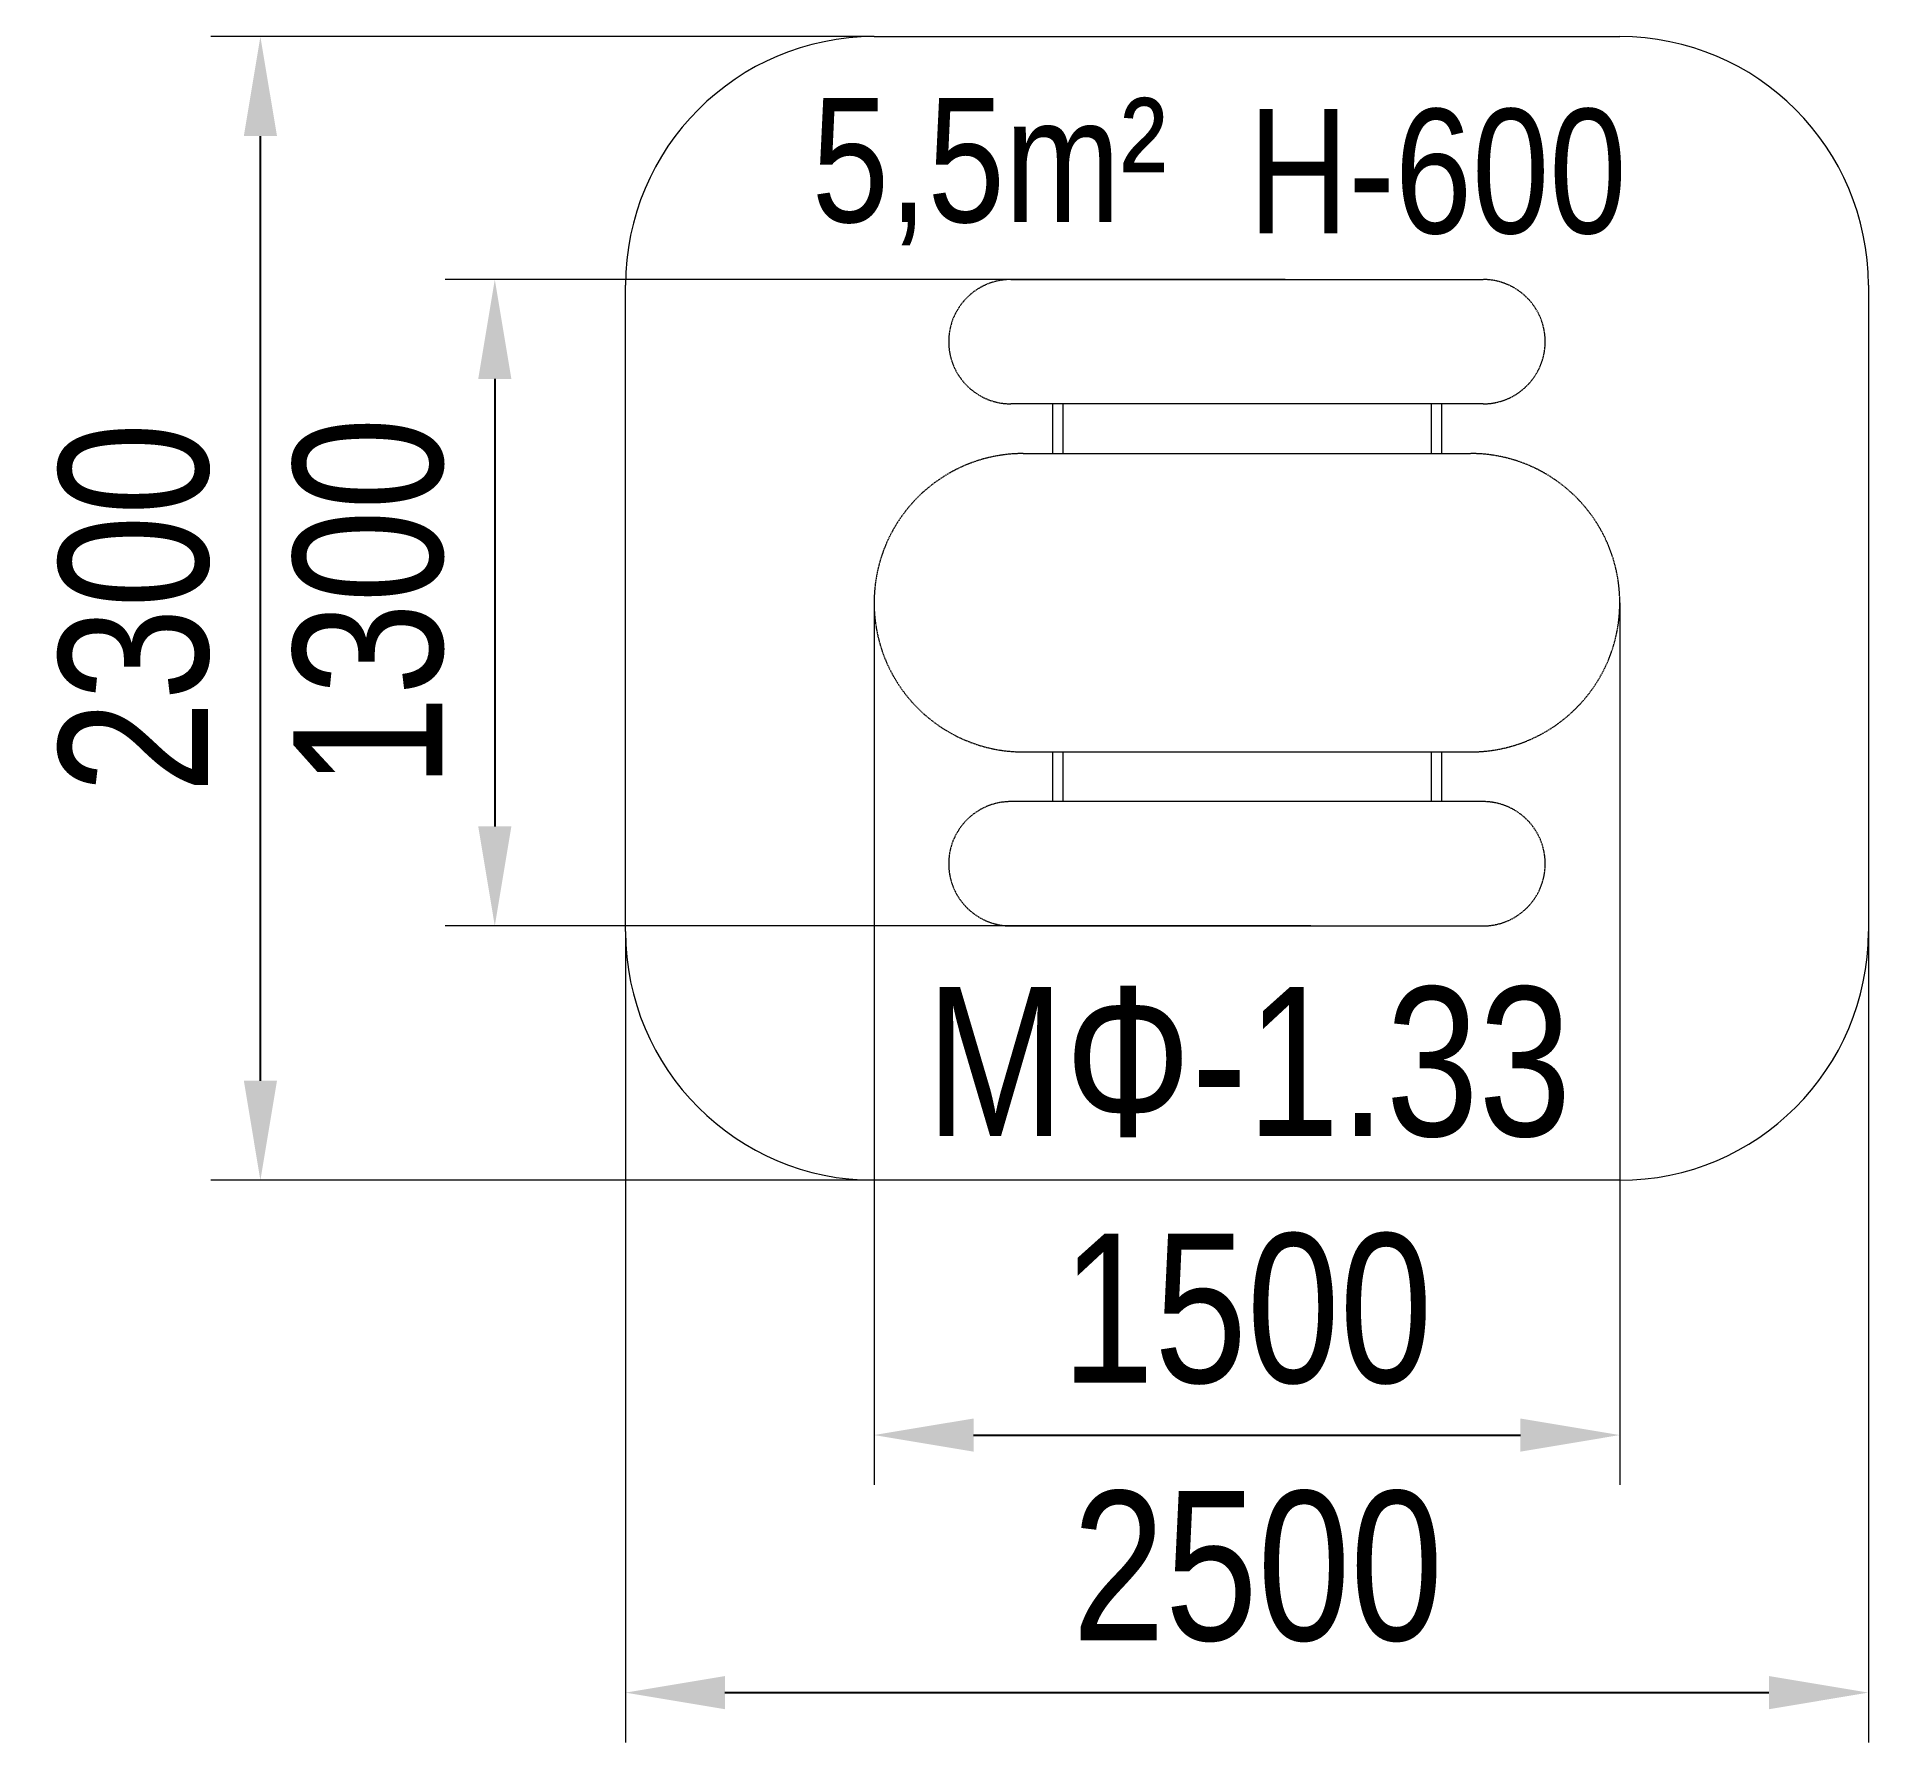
# Model space of a CAD drawing. Header units: millimetres. Extents: x -2611 to 1074, y -2278 to 1153.
import ezdxf

# ---------------------------------------------------------------- set-up
doc = ezdxf.new("R2010")
doc.units = ezdxf.units.MM
doc.linetypes.add('HIDDEN', pattern=[1.905, 1.27, -0.635])
for name, color, linetype in [('DIKOM_АРТИКУЛ', 7, 'Continuous'), ('DIKOM_ЗОНА', 90, 'Continuous'), ('DIKOM_ОБЪЕКТ', 7, 'Continuous'), ('DIKOM_РАЗМЕР_ЗОНА', 7, 'Continuous'), ('DIKOM_РАЗМЕР_ОБЪЕКТА', 7, 'Continuous')]:
    doc.layers.add(name, color=color, linetype=linetype)
doc.styles.add('style1', font='arialbd.ttf', dxfattribs={"width": 0.8})
doc.dimstyles.new('1-50', dxfattribs={"dimtxt": 300, "dimasz": 200, "dimexe": 100, "dimexo": 0, "dimgap": 100, "dimtad": 1, "dimtxsty": 'style1', "dimcen": 200, "dimclrd": 7, "dimclre": 7, "dimclrt": 7, "dimadec": 1, "dimazin": 2, "dimtfac": 1, "dimtmove": 0, "dimatfit": 2, "dimfxl": 0, "dimlwd": 25, "dimlwe": 18, "dimarcsym": 0})

# ---------------------------------------------------------------- blocks, each defined once
blk = doc.blocks.new('*D0')
at = {"layer": 'Defpoints', "color": 0, "linetype": 'Continuous', "transparency": 16777216}
for p in [(-926.3, 14.5), (573.7, 14.5), (573.7, -1659.5)]:
    blk.add_point(p, dxfattribs=at)
at = {"layer": 'DIKOM_РАЗМЕР_ОБЪЕКТА', "color": 7, "linetype": 'Continuous', "lineweight": 18, "transparency": 16777216}
for p, q in [((-926.3, 14.5), (-926.3, -1759.5)), ((573.7, 14.5), (573.7, -1759.5))]:
    blk.add_line(p, q, dxfattribs=at)
at = {"layer": 'DIKOM_РАЗМЕР_ОБЪЕКТА', "color": 7, "linetype": 'Continuous', "lineweight": 25, "transparency": 16777216}
blk.add_line((-726.3, -1659.5), (373.7, -1659.5), dxfattribs=at)
at = {"layer": 'DIKOM_РАЗМЕР_ОБЪЕКТА', "color": 7, "linetype": 'Continuous', "transparency": 16777216}
for points in [[(-726.3, -1626.2), (-726.3, -1692.9), (-926.3, -1659.5)], [(373.7, -1626.2), (373.7, -1692.9), (573.7, -1659.5)]]:
    blk.add_solid(points, dxfattribs=at)
at = {"layer": 'DIKOM_РАЗМЕР_ОБЪЕКТА', "color": 7, "linetype": 'Continuous', "lineweight": 40, "transparency": 16777216, "insert": (-176.3, -1406.4), "char_height": 300, "attachment_point": 5, "style": 'style1'}
blk.add_mtext('{\\fArial|b0|i0|c204|p34;1500}', dxfattribs=at)
blk = doc.blocks.new('*D1')
at = {"layer": 'Defpoints', "color": 0, "linetype": 'Continuous', "transparency": 16777216}
for p in [(-99.1, 664.5), (-1689.3, -635.5), (-48.1, -635.5)]:
    blk.add_point(p, dxfattribs=at)
at = {"layer": 'DIKOM_РАЗМЕР_ОБЪЕКТА', "color": 7, "linetype": 'Continuous', "lineweight": 18, "transparency": 16777216}
for p, q in [((-99.1, 664.5), (-1789.3, 664.5)), ((-48.1, -635.5), (-1789.3, -635.5))]:
    blk.add_line(p, q, dxfattribs=at)
at = {"layer": 'DIKOM_РАЗМЕР_ОБЪЕКТА', "color": 7, "linetype": 'Continuous', "lineweight": 25, "transparency": 16777216}
blk.add_line((-1689.3, 464.5), (-1689.3, -435.5), dxfattribs=at)
at = {"layer": 'DIKOM_РАЗМЕР_ОБЪЕКТА', "color": 7, "linetype": 'Continuous', "transparency": 16777216}
for points in [[(-1722.6, 464.5), (-1655.9, 464.5), (-1689.3, 664.5)], [(-1722.6, -435.5), (-1655.9, -435.5), (-1689.3, -635.5)]]:
    blk.add_solid(points, dxfattribs=at)
at = {"layer": 'DIKOM_РАЗМЕР_ОБЪЕКТА', "color": 7, "linetype": 'Continuous', "lineweight": 40, "transparency": 16777216, "insert": (-1942.5, 14.5), "char_height": 300, "attachment_point": 5, "rotation": 90, "style": 'style1'}
blk.add_mtext('{\\fArial|b0|i0|c204|p34;1300}', dxfattribs=at)
blk = doc.blocks.new('*D2')
at = {"layer": 'Defpoints', "color": 0, "transparency": 16777216}
for p in [(-1426.3, -647), (1073.7, -647), (1073.7, -2177.5)]:
    blk.add_point(p, dxfattribs=at)
at = {"layer": 'DIKOM_РАЗМЕР_ЗОНА', "color": 7, "lineweight": 18, "transparency": 16777216}
for p, q in [((-1426.3, -647), (-1426.3, -2277.5)), ((1073.7, -647), (1073.7, -2277.5))]:
    blk.add_line(p, q, dxfattribs=at)
at = {"layer": 'DIKOM_РАЗМЕР_ЗОНА', "color": 7, "lineweight": 25, "transparency": 16777216}
blk.add_line((-1226.3, -2177.5), (873.7, -2177.5), dxfattribs=at)
at = {"layer": 'DIKOM_РАЗМЕР_ЗОНА', "color": 7, "transparency": 16777216}
for points in [[(-1226.3, -2144.2), (-1226.3, -2210.9), (-1426.3, -2177.5)], [(873.7, -2144.2), (873.7, -2210.9), (1073.7, -2177.5)]]:
    blk.add_solid(points, dxfattribs=at)
at = {"layer": 'DIKOM_РАЗМЕР_ЗОНА', "color": 7, "lineweight": 200, "transparency": 16777216, "insert": (-154.8, -1924.4), "char_height": 300, "attachment_point": 5, "style": 'style1'}
blk.add_mtext('{\\fArial|b0|i0|c204|p34;2500}', dxfattribs=at)
blk = doc.blocks.new('*D3')
at = {"layer": 'Defpoints', "color": 0, "transparency": 16777216}
for p in [(-2160.8, 1153), (-926.3, 1153), (-926.3, -1147)]:
    blk.add_point(p, dxfattribs=at)
at = {"layer": 'DIKOM_РАЗМЕР_ЗОНА', "color": 7, "lineweight": 18, "transparency": 16777216}
for p, q in [((-926.3, 1153), (-2260.8, 1153)), ((-926.3, -1147), (-2260.8, -1147))]:
    blk.add_line(p, q, dxfattribs=at)
at = {"layer": 'DIKOM_РАЗМЕР_ЗОНА', "color": 7, "lineweight": 25, "transparency": 16777216}
blk.add_line((-2160.8, -947), (-2160.8, 953), dxfattribs=at)
at = {"layer": 'DIKOM_РАЗМЕР_ЗОНА', "color": 7, "transparency": 16777216}
for points in [[(-2194.1, 953), (-2127.4, 953), (-2160.8, 1153)], [(-2194.1, -947), (-2127.4, -947), (-2160.8, -1147)]]:
    blk.add_solid(points, dxfattribs=at)
at = {"layer": 'DIKOM_РАЗМЕР_ЗОНА', "color": 7, "lineweight": 200, "transparency": 16777216, "insert": (-2414, 4), "char_height": 300, "attachment_point": 5, "rotation": 90, "style": 'style1'}
blk.add_mtext('{\\fArial|b0|i0|c204|p34;2300}', dxfattribs=at)

msp = doc.modelspace()

# ---------------------------------------------------------------- linework, layer by layer
at = {"layer": 'DIKOM_ЗОНА', "color": 3, "lineweight": 15}
for p, q in [((-926.265, 1152.963), (573.735, 1152.963)), ((-1426.265, -647.037), (-1426.265, 652.963)), ((1073.735, 652.963), (1073.735, -647.037)), ((573.735, -1147.037), (-926.265, -1147.037))]:
    msp.add_line(p, q, dxfattribs=at)
for centre, start, end in [((-926.265, 652.963), 90, 180), ((573.735, 652.963), 0, 90), ((-926.265, -647.037), 180, 270), ((573.735, -647.037), 270, 0)]:
    msp.add_arc(centre, 500, start, end, dxfattribs=at)
at = {"layer": 'DIKOM_ОБЪЕКТ', "color": 7, "linetype": 'HIDDEN', "lineweight": 15}
for p, q in [((-651.265, 664.463), (298.735, 664.463)), ((298.735, 414.463), (-651.265, 414.463)), ((-567.535, 414.463), (-567.535, 314.463)), ((-546.535, 414.463), (-546.535, 314.463)), ((194.005, 414.463), (194.005, 314.463)), ((215.005, 414.463), (215.005, 314.463)), ((-626.265, 314.463), (273.735, 314.463)), ((-626.265, -285.537), (273.735, -285.537)), ((-567.535, -285.537), (-567.535, -385.537)), ((-546.535, -285.537), (-546.535, -385.537)), ((194.005, -285.537), (194.005, -385.537)), ((215.005, -285.537), (215.005, -385.537)), ((298.735, -385.537), (-651.265, -385.537)), ((-651.265, -635.537), (298.735, -635.537))]:
    msp.add_line(p, q, dxfattribs=at)
for centre, radius, start, end in [((-651.265, 539.463), 125, 90, 270), ((298.735, 539.463), 125, 270, 90), ((-626.265, 14.463), 300, 90, 270), ((273.735, 14.463), 300, 270, 90), ((-651.265, -510.537), 125, 90, 270), ((298.735, -510.537), 125, 270, 90)]:
    msp.add_arc(centre, radius, start, end, dxfattribs=at)

# ---------------------------------------------------------------- texts
at = {"layer": 'DIKOM_АРТИКУЛ', "insert": (-822.061, -758.129), "char_height": 300, "attachment_point": 1, "style": 'style1'}
msp.add_mtext_dynamic_manual_height_columns('{\\fArial|b0|i0|c204|p34;MФ-1.33}', width=1229.71876, gutter_width=20, heights=[0], dxfattribs=at)
at = {"layer": 'DIKOM_РАЗМЕР_ОБЪЕКТА', "insert": (-1051.707, 1029.865), "char_height": 250, "attachment_point": 1, "style": 'style1'}
msp.add_mtext_dynamic_manual_height_columns('{\\fArial|b0|i0|c204|p34;5,5m²}', width=812.38483, gutter_width=20, heights=[0], dxfattribs=at)
at = {"layer": 'DIKOM_РАЗМЕР_ОБЪЕКТА', "insert": (-173.599, 1007.504), "char_height": 250, "width": 980.08603, "attachment_point": 1, "style": 'style1'}
msp.add_mtext('{\\fArial|b0|i0|c204|p34;H-600}', dxfattribs=at)

# ---------------------------------------------------------------- dimensions: what is measured, and where the dimension line sits
at = {"layer": 'DIKOM_РАЗМЕР_ЗОНА', "color": 3, "lineweight": 200}
dim = msp.add_linear_dim(base=(-2160.765, 1152.963), p1=(-926.265, -1147.037), p2=(-926.265, 1152.963), angle=90, text='{\\fArial|b0|i0|c204|p34;<>}', dimstyle='1-50', dxfattribs=at)
dim.commit()
dim.dimension.update_dxf_attribs({"geometry": '*D3', "text_midpoint": (-2160.765, 3.963), "dimtype": 160})
dim = msp.add_linear_dim(base=(1073.735, -2177.537), p1=(-1426.265, -647.037), p2=(1073.735, -647.037), text='{\\fArial|b0|i0|c204|p34;<>}', dimstyle='1-50', dxfattribs=at)
dim.commit()
dim.dimension.update_dxf_attribs({"geometry": '*D2', "text_midpoint": (-154.765, -2177.537), "dimtype": 160})
at = {"layer": 'DIKOM_РАЗМЕР_ОБЪЕКТА', "color": 7, "linetype": 'Continuous', "lineweight": 40}
dim = msp.add_linear_dim(base=(-1689.265, -635.537), p1=(-99.103, 664.463), p2=(-48.086, -635.537), angle=90, text='{\\fArial|b0|i0|c204|p34;<>}', dimstyle='1-50', dxfattribs=at)
dim.commit()
dim.dimension.update_dxf_attribs({"geometry": '*D1', "text_midpoint": (-1689.265, 14.463), "dimtype": 160})
dim = msp.add_linear_dim(base=(573.735, -1659.537), p1=(-926.265, 14.463), p2=(573.735, 14.463), text='{\\fArial|b0|i0|c204|p34;<>}', dimstyle='1-50', dxfattribs=at)
dim.commit()
dim.dimension.update_dxf_attribs({"geometry": '*D0', "text_midpoint": (-176.265, -1659.537), "dimtype": 160})

doc.saveas('drawing.dxf')
